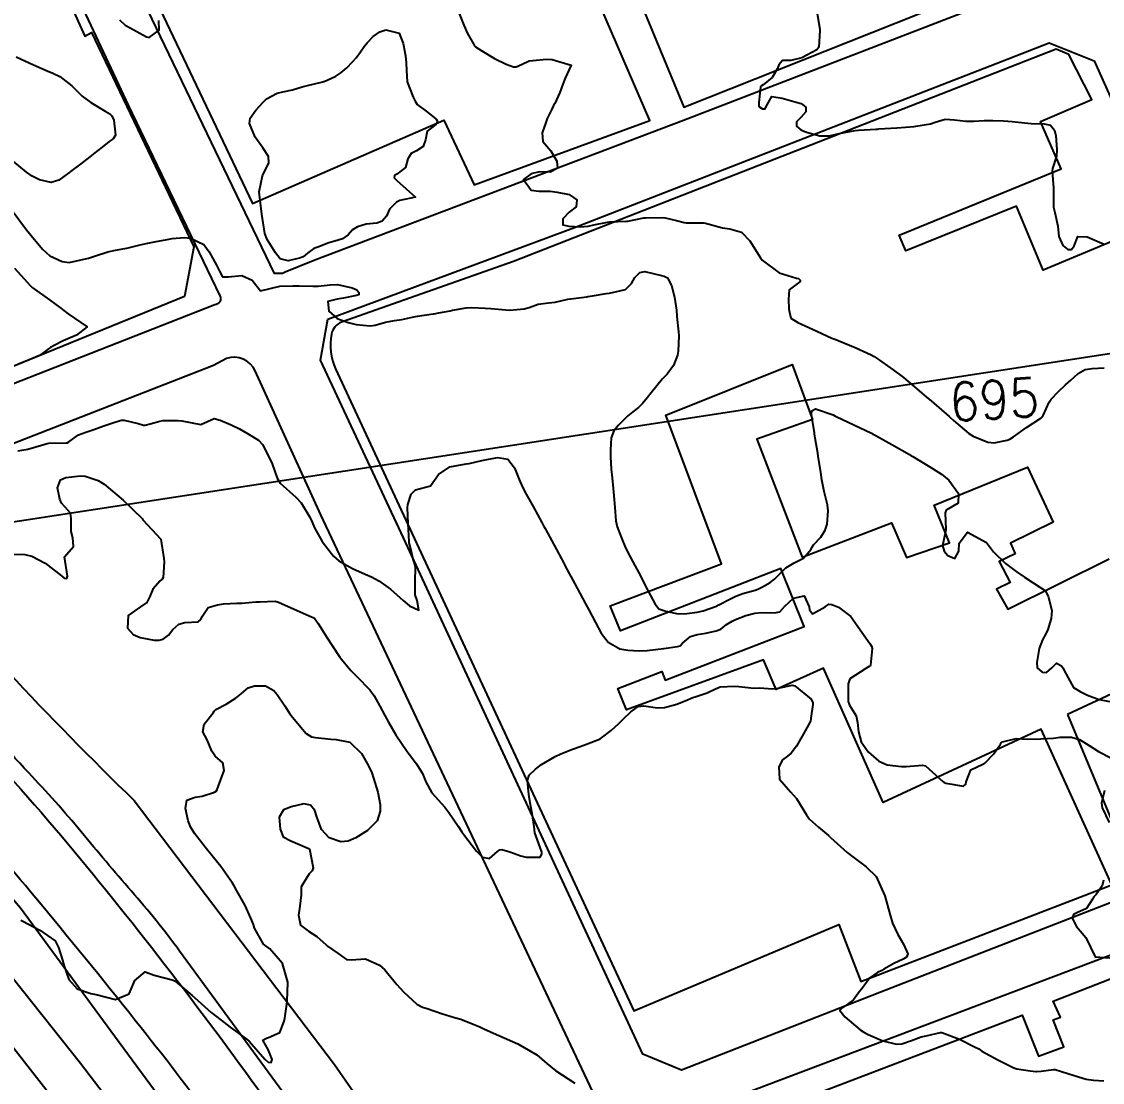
# Model space of a CAD drawing. Header units: metres. Extents: x 286371 to 293043, y 7462578 to 7466404.
# Drawn here: x 288923.4 to 289036, y 7464982.4 to 7465092.8 of the extents above; entities that cross this region are included whole.
import ezdxf
from ezdxf.enums import TextEntityAlignment as Align

# ---------------------------------------------------------------- set-up
doc = ezdxf.new("R2010")
doc.units = ezdxf.units.M
doc.header["$MEASUREMENT"] = 0
doc.linetypes.add('CONTINUO', pattern=[0])
for name, color, linetype in [('Cotas', 45, 'Continuous'), ('Curvas de Nivel 1m', 11, 'Continuous'), ('Curvas de Nivel 5m', 15, 'Continuous'), ('Divisas', 45, 'Continuous'), ('Edificações', 30, 'Continuous'), ('Linha Férrea', 20, 'Continuous'), ('TEXTO', 45, 'Continuous'), ('Vias primárias', 230, 'Continuous')]:
    doc.layers.add(name, color=color, linetype=linetype)
doc.styles.add('Style-STANDARD', font='STANDARD.shx')

msp = doc.modelspace()

# ---------------------------------------------------------------- linework, layer by layer
at = {"layer": 'Curvas de Nivel 1m', "flags": 128}
for points, elevation in [([(289006.24, 7465093.89), (289006.56, 7465092.05), (289006.57, 7465091.89), (289006.44, 7465090.15), (289006.23, 7465089.89), (289004.68, 7465089.05), (289003.53, 7465088.79), (289002.68, 7465088.79), (289002.3, 7465088.33), (289002.16, 7465087.96), (289001.6, 7465087.02), (289000.64, 7465086.25), (289000.48, 7465086.15), (289000.36, 7465085.99), (289000.19, 7465084.42), (289000.21, 7465083.99), (289000.6, 7465083.73), (289000.85, 7465083.73), (289000.95, 7465083.98), (289001.56, 7465085.03), (289002.62, 7465084.87), (289004.1, 7465084.44), (289004.61, 7465084.29), (289005.09, 7465083.92), (289005.09, 7465083.42), (289004.59, 7465082.86), (289004.13, 7465082.38), (289004.14, 7465081.93), (289004.57, 7465081.55), (289005.17, 7465081.31), (289006.56, 7465080.93), (289007.52, 7465080.92), (289008.56, 7465081.19), (289010.24, 7465081.5), (289010.57, 7465081.53), (289012.39, 7465081.62), (289012.57, 7465081.64), (289012.71, 7465081.66), (289014.56, 7465081.76), (289016.38, 7465081.92), (289016.57, 7465081.94), (289018.1, 7465082.18), (289018.57, 7465082.34), (289019.61, 7465082.66), (289020.58, 7465082.61), (289021.78, 7465082.46), (289022.58, 7465082.46), (289023.68, 7465082.53), (289024.58, 7465082.53), (289025.69, 7465082.49), (289026.58, 7465082.41), (289027.86, 7465082.28), (289028.57, 7465082.22), (289029.91, 7465082.2), (289030.57, 7465082.05), (289030.99, 7465081.52), (289031.13, 7465080.94), (289031.26, 7465079.51), (289031.21, 7465078.83), (289030.78, 7465077.52), (289030.75, 7465077.27), (289030.88, 7465075.52), (289030.9, 7465075.09), (289030.9, 7465073.52), (289031.02, 7465072.94), (289031.35, 7465071.51), (289031.45, 7465070.46), (289031.88, 7465069.5), (289032.38, 7465069.11), (289032.76, 7465069.11), (289033.06, 7465069.48), (289033.44, 7465070.44), (289034.4, 7465070.4), (289036.19, 7465069.64)], 694), ([(288922.84, 7465089.17), (288924.66, 7465088.32), (288926.08, 7465087.7), (288926.65, 7465087.45), (288927.37, 7465087.1), (288928.63, 7465086.15), (288929.72, 7465085.07), (288930.6, 7465084.4), (288932.12, 7465083.5), (288932.59, 7465083.23), (288932.82, 7465083.02), (288933.02, 7465082.58), (288933.19, 7465081.01), (288932.93, 7465080.63), (288932.54, 7465080.34), (288931.81, 7465079.77), (288930.91, 7465079.05), (288930.7, 7465078.88), (288930.52, 7465078.74), (288929.56, 7465078.02), (288928.5, 7465077.21), (288928.43, 7465077.16), (288928.34, 7465077.09), (288927.28, 7465076.31), (288926.48, 7465076.08), (288925.26, 7465076.36), (288924.49, 7465076.75), (288923.92, 7465077.15), (288922.51, 7465078.3)], 696), ([(288922.43, 7465073.17), (288923.93, 7465071.15), (288924.39, 7465070.54), (288925.58, 7465069.13), (288926.36, 7465068.44), (288927.62, 7465067.83), (288928.35, 7465067.76), (288929.45, 7465067.98), (288930.36, 7465068.2), (288931.01, 7465068.4), (288932.37, 7465068.85), (288932.51, 7465068.88), (288933.18, 7465069.01), (288934.17, 7465069.21), (288934.38, 7465069.25), (288935.77, 7465069.59), (288936.39, 7465069.71), (288937.41, 7465069.93), (288938.39, 7465070.12), (288939.08, 7465070.24), (288940.39, 7465070.34), (288941.01, 7465070.28), (288942.38, 7465069.63), (288942.94, 7465068.87), (288943.72, 7465067.48), (288944.01, 7465066.85), (288944.33, 7465066.25), (288944.91, 7465066.25), (288946.33, 7465066.39), (288947.43, 7465065.9), (288948.3, 7465064.78), (288950.31, 7465065.29), (288951.71, 7465065.33), (288952.31, 7465065.3), (288953.73, 7465065.27), (288954.31, 7465065.27), (288955.55, 7465065.43), (288956.32, 7465065.44), (288957.85, 7465065.09), (288958.31, 7465064.9), (288958.52, 7465064.62), (288958.54, 7465064.39), (288958.3, 7465064.32), (288956.92, 7465064.02), (288956.29, 7465063.92), (288955.29, 7465063.67), (288955.41, 7465062.67), (288956.26, 7465061.91), (288957.42, 7465061.48), (288958.25, 7465061.28), (288959.71, 7465061.15), (288960.25, 7465061.23), (288961.32, 7465061.52), (288962.26, 7465061.69), (288963, 7465061.82), (288964.27, 7465062.08), (288964.64, 7465062.16), (288966.27, 7465062.38), (288966.38, 7465062.4), (288966.85, 7465062.5), (288968.04, 7465062.71), (288968.28, 7465062.77), (288969.71, 7465063.03), (288970.28, 7465063.05), (288971.71, 7465062.99), (288972.28, 7465062.96), (288973.86, 7465062.81), (288974.28, 7465062.79), (288975.74, 7465062.91), (288976.28, 7465063.07), (288977.23, 7465063.4), (288978.29, 7465063.53), (288978.99, 7465063.62), (288980.3, 7465063.91), (288980.62, 7465063.97), (288982.3, 7465064.18), (288982.38, 7465064.19), (288982.86, 7465064.26), (288984.31, 7465064.51), (288984.64, 7465064.56), (288986.32, 7465064.93), (288986.95, 7465065.56), (288987.3, 7465066.18), (288987.8, 7465066.71), (288988.34, 7465066.81), (288990.07, 7465066.39), (288990.33, 7465066.31), (288990.7, 7465066.13), (288991.09, 7465065.35), (288991.42, 7465064.12), (288991.61, 7465062.78), (288991.65, 7465062.11), (288991.84, 7465060.51), (288991.87, 7465060.11), (288991.8, 7465058.52), (288991.74, 7465058.11), (288991.31, 7465057), (288990.64, 7465056.13), (288990.17, 7465055.62), (288988.99, 7465054.16), (288988.61, 7465053.69), (288988.13, 7465053.11), (288987.66, 7465052.64), (288987.07, 7465052.19), (288986.54, 7465051.77), (288986.1, 7465051.34), (288985.54, 7465050.76), (288985.08, 7465050.22), (288984.83, 7465049.47), (288984.75, 7465048.22), (288984.75, 7465047.52), (288984.83, 7465046.22), (288984.91, 7465045.32), (288985.03, 7465044.22), (288985.14, 7465043.06), (288985.2, 7465042.22), (288985.32, 7465040.84), (288985.45, 7465040.21), (288985.92, 7465038.95), (288986.23, 7465038.2), (288986.56, 7465037.53), (288987.28, 7465036.18), (288987.86, 7465035.1), (288988.34, 7465034.17), (288988.9, 7465033.08), (288989.39, 7465032.15), (288989.8, 7465031.66), (288990.51, 7465031.42), (288991.79, 7465031.17), (288992.7, 7465031.2), (288993.79, 7465031.33), (288994.41, 7465031.46), (288995.8, 7465031.97), (288995.86, 7465031.99), (288995.98, 7465032.05), (288997.17, 7465032.68), (288997.82, 7465033), (288998.55, 7465033.28), (288999.83, 7465033.63), (289000.1, 7465033.72), (289000.57, 7465033.98), (289001.39, 7465034.42), (289001.85, 7465034.75), (289003.03, 7465035.94), (289003.87, 7465036.46), (289004.85, 7465036.94), (289005.65, 7465037.9), (289005.73, 7465038.06), (289005.9, 7465038.33), (289006.65, 7465039.14), (289007.12, 7465039.88), (289007.31, 7465040.51), (289007.42, 7465041.87), (289007.34, 7465042.5), (289007, 7465043.88), (289006.78, 7465045.12), (289006.65, 7465045.89), (289006.38, 7465047.56), (289006.33, 7465047.89), (289006.08, 7465049.44), (289006, 7465049.9), (289005.99, 7465049.99), (289005.7, 7465051.9), (289005.73, 7465052.29), (289006.12, 7465052.51), (289007.94, 7465051.87), (289008.11, 7465051.78), (289008.26, 7465051.71), (289010.1, 7465050.83), (289011.94, 7465049.96), (289012.09, 7465049.88), (289012.24, 7465049.8), (289014.07, 7465048.8), (289015.91, 7465047.75), (289016.05, 7465047.66), (289016.25, 7465047.55), (289018.03, 7465046.45), (289019.23, 7465045.7), (289020, 7465045.08), (289021, 7465043.67), (289020.97, 7465042.67), (289019.96, 7465042.1), (289019.7, 7465041.95), (289019.6, 7465041.69), (289019.68, 7465039.93), (289019.66, 7465039.69), (289019.32, 7465038.27), (289019.49, 7465037.69), (289019.89, 7465037.23), (289020.63, 7465036.93), (289021.04, 7465037.67), (289021.06, 7465038.52), (289021.92, 7465039.65), (289023.91, 7465038.58), (289024.65, 7465037.61), (289025.88, 7465036.39), (289027, 7465035.58), (289027.86, 7465034.99), (289029.46, 7465033.92), (289029.84, 7465033.69), (289030.05, 7465033.53), (289030.34, 7465033.01), (289030.71, 7465031.52), (289030.65, 7465030.67), (289030.29, 7465029.53), (289030.14, 7465029.16), (289029.76, 7465028.46), (289029.42, 7465027.54), (289029.16, 7465026.1), (289029.21, 7465025.54), (289029.71, 7465025.08), (289030.18, 7465025.05), (289030.72, 7465025.52), (289031.22, 7465026.02), (289031.72, 7465025.73), (289031.9, 7465025.5), (289032.03, 7465025.17), (289032.99, 7465023.48), (289033.67, 7465023.06), (289034.43, 7465022.69), (289035.66, 7465022.23), (289037.11, 7465021.96)], 696), ([(288922.66, 7465067.17), (288924.32, 7465065.31), (288924.5, 7465065.14), (288926.3, 7465063.87), (288927.35, 7465063.1), (288928.27, 7465062.41), (288930.24, 7465061.05), (288929.12, 7465060.18), (288928.22, 7465059.79), (288927.72, 7465059.6), (288926.8, 7465059.11), (288926.42, 7465058.9), (288926.21, 7465058.75), (288925.26, 7465058.06), (288924.19, 7465057.59), (288923.86, 7465057.48), (288923.07, 7465057.16)], 697), ([(288923.01, 7465048.12), (288924.05, 7465048.29), (288925.72, 7465048.78), (288926.06, 7465048.9), (288926.24, 7465048.93), (288928.06, 7465048.96), (288928.16, 7465048.98), (288928.32, 7465049.08), (288929.34, 7465049.8), (288930.08, 7465050.09), (288930.83, 7465050.3), (288932.09, 7465050.78), (288932.27, 7465050.84), (288932.79, 7465051.01), (288933.79, 7465051.31), (288934.1, 7465051.31), (288935.54, 7465050.97), (288936.09, 7465050.8), (288936.26, 7465050.79), (288936.78, 7465050.95), (288937.8, 7465051.23), (288938.1, 7465051.28), (288939.73, 7465051.28), (288940.1, 7465051.24), (288942.09, 7465050.87), (288943.46, 7465051.5), (288944.1, 7465051.34), (288945.25, 7465050.83), (288946.09, 7465050.41), (288946.95, 7465049.93), (288948.07, 7465049.23), (288948.5, 7465048.78), (288949.03, 7465047.79), (288949.49, 7465046.76), (288950.01, 7465045.3), (288950.35, 7465044.75), (288951.98, 7465043.29), (288952.52, 7465042.72), (288953.43, 7465041.21), (288953.68, 7465040.7), (288953.93, 7465040.12), (288954.7, 7465038.68), (288955.88, 7465037.15), (288956.46, 7465036.66), (288957.86, 7465035.87), (288959.19, 7465035.27), (288959.85, 7465035), (288960.61, 7465034.59), (288961.83, 7465033.74), (288963.16, 7465032.55), (288963.81, 7465031.99), (288964.8, 7465031.53), (288964.61, 7465032.53), (288964.41, 7465033.13), (288964.39, 7465034.54), (288964.43, 7465035.97), (288964.29, 7465036.54), (288964.19, 7465036.85), (288963.9, 7465038.08), (288963.78, 7465038.55), (288963.76, 7465038.7), (288963.67, 7465040.55), (288963.62, 7465042.2), (288963.63, 7465042.54), (288963.98, 7465043.62), (288964.44, 7465044.08), (288965.99, 7465044.5), (288966.84, 7465045.66), (288968.02, 7465046.47), (288969.72, 7465046.76), (288970.03, 7465046.82), (288971.34, 7465047.12), (288972.04, 7465047.25), (288973.02, 7465047.42), (288974.04, 7465047.25), (288974.74, 7465046.37), (288975.22, 7465045.15), (288975.57, 7465044.36), (288975.98, 7465043.63), (288976.7, 7465042.34), (288977.58, 7465040.68), (288977.78, 7465040.33), (288977.93, 7465040.04), (288978.87, 7465038.31), (288979.88, 7465036.42), (288979.95, 7465036.29), (288980.03, 7465036.13), (288981.03, 7465034.28), (288981.82, 7465032.8), (288982.11, 7465032.26), (288982.48, 7465031.58), (288983.19, 7465030.24), (288983.77, 7465029.16), (288984.51, 7465028.22), (288985.73, 7465027.5), (288986.57, 7465027.36), (288987.73, 7465027.3), (288988.57, 7465027.33), (288989.73, 7465027.48), (288990.31, 7465027.56), (288991.74, 7465027.74), (288992.01, 7465027.84), (288992.26, 7465028.11), (288993.07, 7465028.78), (288993.76, 7465029), (288994.69, 7465029.14), (288995.76, 7465029.39), (288996.24, 7465029.57), (288996.84, 7465030.04), (288997.41, 7465030.4), (288997.78, 7465030.56), (288998.83, 7465030.97), (288999.79, 7465031.23), (289000.5, 7465031.28), (289001.79, 7465031.25), (289002.38, 7465031.37), (289002.9, 7465031.95), (289003.82, 7465032.8), (289004.93, 7465033.02), (289005.43, 7465031.9), (289005.48, 7465031.58), (289005.79, 7465031.15), (289007.12, 7465031.87), (289007.5, 7465032.18), (289007.81, 7465032.14), (289008.51, 7465031.85), (289009.79, 7465030.88), (289010.53, 7465029.82), (289011.75, 7465028.08), (289011.94, 7465027.8), (289012.01, 7465027.53), (289011.84, 7465025.8), (289011.79, 7465025.73), (289011.71, 7465025.67), (289011.35, 7465025.45), (289009.69, 7465024.37), (289009.5, 7465023.85), (289009.52, 7465021.98), (289009.56, 7465021.85), (289009.65, 7465021.65), (289010.34, 7465020.54), (289010.48, 7465019.83), (289010.58, 7465018.86), (289010.87, 7465017.83), (289011.58, 7465016.77), (289012.71, 7465015.8), (289013.56, 7465015.44), (289015.05, 7465015.25), (289015.56, 7465015.25), (289017.25, 7465015.41), (289017.56, 7465015.33), (289019.38, 7465013.69), (289019.52, 7465013.59), (289019.68, 7465013.53), (289021.52, 7465013.22), (289021.76, 7465013.41), (289021.8, 7465013.65), (289022.29, 7465014.9), (289023.55, 7465015.5), (289023.65, 7465015.53), (289023.76, 7465015.62), (289024.64, 7465016.54), (289025.37, 7465017.6), (289025.45, 7465017.73), (289025.59, 7465017.82), (289027, 7465018.17), (289027.59, 7465018.13), (289029.02, 7465018.12), (289029.59, 7465018.15), (289030.9, 7465018.2), (289031.6, 7465018.3), (289032.78, 7465018.31), (289033.59, 7465018.07), (289034.62, 7465017.46), (289035.57, 7465016.81), (289036.81, 7465016.18)], 697), ([(288921.89, 7465037.36), (288923.73, 7465037.32), (288923.89, 7465037.31), (288924.48, 7465037.15), (288925.87, 7465036.44), (288927.55, 7465035.1), (288927.85, 7465034.87), (288928.1, 7465034.84), (288928.2, 7465035.09), (288927.88, 7465037.09), (288928.8, 7465038.18), (288928.75, 7465039.08), (288928.58, 7465039.74), (288928.58, 7465041.08), (288928.51, 7465041.64), (288927.96, 7465042.27), (288927.56, 7465042.69), (288927.4, 7465043.1), (288927.16, 7465044.27), (288927.46, 7465045.1), (288928.01, 7465045.36), (288929.54, 7465045.53), (288930.01, 7465045.5), (288931.38, 7465045.03), (288932, 7465044.66), (288933.97, 7465042.99), (288935.95, 7465041.07), (288936.05, 7465040.96), (288937.91, 7465038.93), (288938.23, 7465036.93), (288938.24, 7465036.57), (288938.14, 7465034.93), (288938.03, 7465034.75), (288937.85, 7465034.6), (288937.06, 7465033.72), (288936.76, 7465032.95), (288936.45, 7465032.32), (288935.8, 7465031.9), (288934.51, 7465030.99), (288934.43, 7465029.66), (288935.04, 7465028.99), (288935.75, 7465028.69), (288937.22, 7465028.42), (288937.75, 7465028.43), (288938.14, 7465028.53), (288938.72, 7465028.92), (288939.17, 7465029.51), (288939.77, 7465030.08), (288940.42, 7465030.25), (288941.78, 7465030.33), (288942.07, 7465030.58), (288942.2, 7465030.87), (288942.85, 7465031.8), (288943.8, 7465032.11), (288944.43, 7465032.21), (288945.81, 7465032.25), (288946.36, 7465032.25), (288947.81, 7465032.39), (288948.18, 7465032.41), (288949.81, 7465032.46), (288950.18, 7465032.38), (288951.8, 7465031.65), (288953.62, 7465030.86), (288953.79, 7465030.79), (288953.91, 7465030.69), (288954.3, 7465030.16), (288955.25, 7465028.67), (288955.74, 7465027.86), (288956.56, 7465026.65), (288957.7, 7465025.26), (288958.31, 7465024.63), (288959.67, 7465023.23), (288960.12, 7465022.6), (288960.71, 7465021.53), (288961.24, 7465020.58), (288961.62, 7465019.88), (288962.4, 7465018.56), (288963.58, 7465016.83), (288963.79, 7465016.54), (288964.54, 7465015.54), (288965.17, 7465014.52), (288965.52, 7465013.65), (288966.14, 7465012.5), (288967.48, 7465011.02), (288967.91, 7465010.48), (288968.87, 7465009.04), (288969.28, 7465008.46), (288969.44, 7465008.22), (288970.8, 7465006.43), (288971.4, 7465005.82), (288972.13, 7465005.68), (288972.99, 7465006.4), (288973.22, 7465006.59), (288973.42, 7465006.6), (288974.25, 7465006.38), (288975.41, 7465005.96), (288975.95, 7465005.81), (288977.41, 7465005.8), (288977.61, 7465006.13), (288977.59, 7465006.33), (288977.42, 7465006.81), (288976.87, 7465008.34), (288976.79, 7465009.01), (288976.6, 7465010.35), (288976.38, 7465011.46), (288976.25, 7465012.35), (288976.09, 7465013.79), (288976.26, 7465014.35), (288976.92, 7465014.97), (288977.55, 7465015.45), (288978.98, 7465016.31), (288979.57, 7465016.58), (288980.79, 7465017.06), (288981.58, 7465017.34), (288982.25, 7465017.59), (288983.59, 7465018.09), (288983.69, 7465018.14), (288983.82, 7465018.23), (288984.81, 7465019.02), (288985.62, 7465019.73), (288985.85, 7465019.97), (288986.08, 7465020.2), (288986.88, 7465020.94), (288987.64, 7465021.5), (288988.22, 7465021.59), (288989.64, 7465021.37), (288990.39, 7465021.39), (288991.65, 7465021.75), (288991.91, 7465021.85), (288992.52, 7465022.1), (288993.32, 7465022.43), (288993.66, 7465022.54), (288994.82, 7465022.92), (288995.67, 7465023.35), (288996.19, 7465023.54), (288997.68, 7465023.63), (288998.12, 7465023.58), (288999.68, 7465023.43), (289000.23, 7465023.44), (289001.67, 7465023.35), (289002.22, 7465023.41), (289003.68, 7465023.72), (289003.94, 7465023.67), (289005.66, 7465022.26), (289005.81, 7465021.9), (289005.82, 7465021.73), (289005.63, 7465020.3), (289005.57, 7465019.96), (289005.54, 7465019.91), (289004.85, 7465018.67), (289004.43, 7465017.92), (289004.13, 7465017.39), (289003.57, 7465016.65), (289003.17, 7465016.34), (289002.67, 7465015.95), (289002.28, 7465015.23), (289002.35, 7465013.95), (289003.51, 7465012.63), (289004.11, 7465011.93), (289005.16, 7465010.23), (289005.36, 7465009.91), (289005.47, 7465009.77), (289006.42, 7465008.93), (289007.45, 7465008.08), (289007.68, 7465007.87), (289009.41, 7465006.31), (289010, 7465005.84), (289011.39, 7465004.81), (289012.42, 7465003.8), (289013.34, 7465001.78), (289013.87, 7464999.78), (289014.11, 7464998.96), (289014.67, 7464997.76), (289015.27, 7464996.76), (289015.71, 7464995.75), (289015.6, 7464995.4), (289015.25, 7464995.19), (289014.26, 7464994.75), (289013.23, 7464994.14), (289013, 7464994.01), (289012.56, 7464993.79), (289011.77, 7464993.25), (289011.2, 7464992.47), (289010.92, 7464992.09), (289010.7, 7464991.82), (289010.06, 7464990.95), (289009.17, 7464990.3), (289008.88, 7464990.14), (289008.65, 7464989.85), (289009.15, 7464989.19), (289010.77, 7464987.82), (289011.13, 7464987.59), (289011.59, 7464987.34), (289013.12, 7464986.68), (289014.53, 7464986.34), (289015.11, 7464986.38), (289016.12, 7464986.74), (289017.12, 7464987.09), (289017.63, 7464987.21), (289019.13, 7464987.57), (289019.27, 7464987.56), (289021.12, 7464986.86), (289022.67, 7464986.08), (289023.11, 7464985.84), (289023.44, 7464985.63), (289025.09, 7464984.7), (289026.78, 7464983.87), (289027.07, 7464983.78), (289028.45, 7464983.55), (289029.06, 7464983.48), (289029.12, 7464983.48), (289029.62, 7464983.54), (289030.89, 7464983.69), (289031.07, 7464983.69), (289031.73, 7464983.5), (289033.06, 7464983.08), (289034.31, 7464982.71), (289035.05, 7464982.61), (289036.15, 7464982.53)], 698), ([(288923.31, 7464999.26), (288923.52, 7464999.15), (288925.29, 7464998.23), (288926.9, 7464997.1), (288927.26, 7464996.41), (288927.67, 7464995.09), (288927.84, 7464994.48), (288928.32, 7464993.08), (288929.19, 7464992.09), (288930.62, 7464991.61), (288931.18, 7464991.51), (288933.17, 7464991), (288934.6, 7464991.57), (288935.2, 7464992.97), (288936.29, 7464993.88), (288937.21, 7464993.54), (288939.08, 7464993.04), (288939.21, 7464993.01), (288939.4, 7464992.91), (288941.18, 7464991.42), (288941.75, 7464990.88), (288943.16, 7464989.64), (288944.18, 7464988.84), (288945.13, 7464988.11), (288946.93, 7464986.8), (288947.11, 7464986.64), (288948.74, 7464984.77), (288949.08, 7464984.46), (288949.39, 7464984.45), (288949.51, 7464984.76), (288949.1, 7464985.79), (288948.55, 7464986.77), (288948.91, 7464986.97), (288949.12, 7464987.02), (288950.32, 7464987.56), (288950.74, 7464988.74), (288950.83, 7464989.05), (288951.07, 7464990.74), (288951.07, 7464990.84), (288951.13, 7464992.74), (288951.13, 7464992.81), (288950.57, 7464994.74), (288949.26, 7464996.27), (288948.59, 7464996.77), (288947.67, 7464998.41), (288947.56, 7464998.79), (288947.3, 7464999.48), (288946.69, 7465000.8), (288945.84, 7465002.32), (288945.53, 7465002.82), (288945.36, 7465003.1), (288944.17, 7465004.84), (288943.41, 7465005.79), (288942.54, 7465006.87), (288941.44, 7465008.25), (288941.02, 7465008.89), (288940.76, 7465009.6), (288940.49, 7465010.9), (288940.63, 7465011.76), (288941.5, 7465012.06), (288942.21, 7465012.16), (288943.51, 7465012.6), (288943.67, 7465012.69), (288943.76, 7465012.85), (288943.93, 7465013.25), (288944.51, 7465014.84), (288944.35, 7465015.63), (288943.57, 7465016.33), (288943.21, 7465016.86), (288942.75, 7465018.02), (288942.27, 7465018.87), (288942.42, 7465019.67), (288943.35, 7465020.85), (288943.47, 7465021.01), (288943.64, 7465021.19), (288944.73, 7465021.74), (288945.66, 7465022.35), (288945.93, 7465022.54), (288946.26, 7465022.81), (288947.02, 7465023.44), (288947.68, 7465023.67), (288948.8, 7465023.65), (288949.67, 7465023.16), (288950.04, 7465022.75), (288950.83, 7465021.56), (288951.36, 7465020.73), (288951.63, 7465020.38), (288953.06, 7465018.7), (288953.6, 7465018.36), (288954.01, 7465018.27), (288955.6, 7465018.1), (288956.17, 7465018.08), (288957.59, 7465017.78), (288958.82, 7465016.62), (288959.55, 7465015.33), (288959.88, 7465014.6), (288960.07, 7465014.06), (288960.52, 7465012.59), (288960.77, 7465011.3), (288960.74, 7465010.59), (288960.45, 7465009.6), (288959.44, 7465008.6), (288958.23, 7465007.82), (288957.43, 7465007.47), (288956.67, 7465007.4), (288955.43, 7465007.84), (288954.64, 7465008.68), (288954.16, 7465010), (288953.94, 7465010.69), (288953.49, 7465011.22), (288952.82, 7465011.37), (288951.49, 7465011.05), (288951.24, 7465010.97), (288950.69, 7465010.74), (288950.24, 7465009.98), (288950.33, 7465008.74), (288950.66, 7465007.95), (288951.44, 7465007.52), (288953.41, 7465006.69), (288953.76, 7465004.69), (288953.67, 7465004.4), (288953.37, 7465004.07), (288952.52, 7465002.71), (288952.52, 7465001.89), (288952.4, 7465000.72), (288952.25, 7464999.78), (288952.45, 7464998.72), (288953.29, 7464998.11), (288954.15, 7464997.56), (288955.13, 7464996.68), (288955.26, 7464996.56), (288956.38, 7464995.78), (288957.24, 7464995.15), (288957.72, 7464995.11), (288959.24, 7464995.24), (288960.7, 7464994.58), (288961.23, 7464994.07), (288962.49, 7464992.56), (288963.19, 7464991.79), (288964.59, 7464990.52), (288965.17, 7464990.2), (288965.64, 7464990.04), (288967.16, 7464989.53), (288968.49, 7464989.13), (288969.15, 7464988.93), (288970.46, 7464988.43), (288971.14, 7464988.14), (288971.64, 7464987.92), (288973.13, 7464987.25), (288975.1, 7464986.36), (288977.09, 7464985.23), (288978.13, 7464984.32), (288979.06, 7464983.55), (288981.04, 7464982.27)], 699), ([(289036.2, 7465012.75), (289035.91, 7465011.44), (289035.97, 7465010.95), (289036.7, 7465009.43)], 697), ([(289036.1, 7465003.43), (289035.96, 7465002.84), (289035.35, 7465001.94), (289035.11, 7465001.68), (289034.96, 7465001.45), (289034.32, 7465000.46), (289033.32, 7465000.03), (289032.97, 7464999.83), (289032.84, 7464999.48), (289033.3, 7464998.6), (289034.26, 7464997.46), (289035.25, 7464995.44), (289037.25, 7464995.3)], 697)]:
    msp.add_lwpolyline(points, dxfattribs=dict(at, elevation=elevation))
at = {"layer": 'Curvas de Nivel 1m', "elevation": 696, "flags": 128}
msp.add_lwpolyline([(288961.35, 7465091.96), (288962.72, 7465091.61), (288963.14, 7465090.56), (288963.39, 7465089.26), (288963.47, 7465088.55), (288963.49, 7465087.73), (288963.57, 7465086.55), (288964.18, 7465084.97), (288964.39, 7465084.54), (288964.6, 7465084.19), (288965.7, 7465083.41), (288966.58, 7465082.67), (288966.68, 7465082.5), (288966.69, 7465082.38), (288966.57, 7465082.13), (288965.66, 7465081.41), (288965.49, 7465080.52), (288965.23, 7465079.82), (288964.53, 7465079.36), (288963.98, 7465079.09), (288963.64, 7465078.55), (288963.4, 7465077.65), (288962.49, 7465076.93), (288962.26, 7465076.8), (288962.22, 7465076.57), (288962.48, 7465076.27), (288964.45, 7465074.53), (288962.81, 7465074.19), (288962.45, 7465074.01), (288961.73, 7465073.28), (288961.41, 7465072.58), (288960.98, 7465072.03), (288960.41, 7465071.84), (288959.29, 7465071.74), (288958.41, 7465071.45), (288957.89, 7465071.15), (288957.43, 7465070.64), (288956.82, 7465070.21), (288956.39, 7465070.07), (288955.3, 7465069.75), (288954.37, 7465069.38), (288953.85, 7465069.21), (288953.2, 7465068.7), (288952.72, 7465068.34), (288952.36, 7465068.19), (288951.17, 7465067.92), (288950.35, 7465068.13), (288949.84, 7465068.75), (288949, 7465070.15), (288948.73, 7465070.77), (288948.42, 7465072.77), (288948.17, 7465074.78), (288948.15, 7465075.09), (288948.49, 7465076.77), (288949.16, 7465078.12), (288949.11, 7465078.77), (288948.54, 7465079.7), (288947.75, 7465080.79), (288947.16, 7465082.21), (288947.22, 7465082.79), (288947.8, 7465083.59), (288948.61, 7465084.48), (288948.75, 7465084.63), (288948.9, 7465084.77), (288950.01, 7465085.36), (288950.63, 7465085.51), (288951.62, 7465085.74), (288952.63, 7465086.03), (288953.17, 7465086.17), (288954.64, 7465086.53), (288954.77, 7465086.56), (288955.17, 7465086.68), (288956.15, 7465087.16), (288956.66, 7465087.48), (288957.3, 7465088.01), (288957.87, 7465088.64), (288958.24, 7465089.07), (288958.69, 7465089.69), (288959.08, 7465090.23), (288959.39, 7465090.61), (288960.03, 7465091.29), (288960.72, 7465091.76)], close=True, dxfattribs=at)
at = {"layer": 'Curvas de Nivel 5m', "elevation": 695, "flags": 128}
for points in [[(288968.76, 7465094.2), (288969.48, 7465092.45), (288969.87, 7465091.6), (288970.51, 7465090.44), (288970.59, 7465090.32), (288970.7, 7465090.2), (288971.33, 7465089.79), (288972.68, 7465088.98), (288973.87, 7465088.39), (288974.66, 7465088.13), (288974.92, 7465088.11), (288975.47, 7465088.36), (288976.28, 7465088.74), (288976.67, 7465088.79), (288978.08, 7465088.91), (288978.67, 7465088.88), (288980.66, 7465088.28), (288980.01, 7465086.93), (288979.78, 7465086.3), (288979.47, 7465085.45), (288978.94, 7465084.31), (288978.82, 7465084.09), (288978.59, 7465083.65), (288978.16, 7465082.74), (288978, 7465082.32), (288977.63, 7465081.25), (288977.7, 7465080.33), (288978.53, 7465079.37), (288979.15, 7465078.3), (288979.24, 7465077.57), (288978.5, 7465077.14), (288977.34, 7465077.18), (288976.49, 7465076.96), (288975.67, 7465076.37), (288976.47, 7465075.28), (288977.29, 7465075.16), (288978.47, 7465075.18), (288979.21, 7465075.05), (288980.46, 7465074.83), (288981.25, 7465074.27), (288981.17, 7465073.54), (288980.43, 7465072.98), (288979.79, 7465072.3), (288979.78, 7465071.67), (288980.41, 7465071.52), (288981.6, 7465071.46), (288982.41, 7465071.52), (288983.01, 7465071.65), (288984.42, 7465071.96), (288984.66, 7465071.98), (288986.42, 7465072.05), (288986.55, 7465072.06), (288987.21, 7465072.18), (288988.21, 7465072.39), (288988.43, 7465072.41), (288990.14, 7465072.42), (288990.43, 7465072.39), (288991.64, 7465072.12), (288992.42, 7465071.92), (288992.63, 7465071.89), (288994.42, 7465071.87), (288994.66, 7465071.83), (288996.41, 7465071.37), (288997.18, 7465071.26), (288998.4, 7465070.9), (288999.27, 7465070), (289000.36, 7465068.22), (289000.54, 7465067.98), (289002.33, 7465066.67), (289004.14, 7465066.12), (289004.33, 7465066.07), (289004.51, 7465065.92), (289004.5, 7465065.75), (289004.32, 7465065.61), (289003.36, 7465064.89), (289003.3, 7465063.94), (289003.33, 7465062.89), (289003.55, 7465061.94), (289004.26, 7465061.48), (289005.03, 7465061.14), (289006.24, 7465060.58), (289007.81, 7465059.87), (289008.23, 7465059.71), (289008.47, 7465059.62), (289010.22, 7465058.9), (289011.89, 7465058.12), (289012.21, 7465057.95), (289012.44, 7465057.8), (289014.19, 7465056.58), (289015.27, 7465055.76), (289016.16, 7465055.02), (289017.68, 7465053.72), (289018.14, 7465053.33), (289020.04, 7465051.69), (289020.11, 7465051.62), (289020.49, 7465051.3), (289022.08, 7465049.93), (289022.52, 7465049.65), (289024.07, 7465049.02), (289024.71, 7465048.97), (289026.07, 7465049.24), (289026.33, 7465049.33), (289026.74, 7465049.58), (289028.09, 7465050.55), (289029.56, 7465051.53), (289029.82, 7465051.81), (289030.12, 7465052.52), (289030.44, 7465053.21), (289030.65, 7465053.52), (289031.38, 7465054.27), (289032.16, 7465054.99), (289032.42, 7465055.23), (289032.7, 7465055.49), (289033.48, 7465056.17), (289034.18, 7465056.59), (289034.93, 7465056.71), (289036.18, 7465056.76)], [(288933.59, 7465093), (288934.19, 7465092.46), (288934.72, 7465092.19), (288936.43, 7465091.24), (288936.71, 7465091.18), (288937.73, 7465091.93), (288937.7, 7465092.94)]]:
    msp.add_lwpolyline(points, dxfattribs=at)
at = {"layer": 'Divisas'}
msp.add_lwpolyline([(288778.84, 7465105.6), (288804.46, 7465092.81), (288815.37, 7465087.36), (288822.13, 7465083.63), (288824.18, 7465082.57), (288834.29, 7465075.28), (288851.78, 7465064.66), (288861.75, 7465057.9), (288873.36, 7465048.21), (288885.86, 7465037.98), (288888.79, 7465035.63), (288894.46, 7465030.33), (288906.75, 7465018.01), (288917.57, 7465007.22), (288923.29, 7465000.54), (288933.56, 7464986.55), (288946.55, 7464968.92), (288953.29, 7464960.36), (288970.3, 7464934.93), (288982.56, 7464916.52), (289001.17, 7464889.74), (289018.92, 7464864.49), (289037.46, 7464840.38)], dxfattribs=at)
at = {"layer": 'Edificações'}
for points in [[(288915.67, 7465122.81), (288930, 7465091.3), (288930.7, 7465091.7), (288941.36, 7465069.37), (288940.37, 7465064.19), (288911.6, 7465052.48), (288909.56, 7465056.34), (288903.94, 7465053.78), (288899.5, 7465063.3), (288897.11, 7465061.99), (288893.89, 7465068.57), (288884.47, 7465063.99), (288882.93, 7465066.54), (288881.88, 7465066.06), (288878.05, 7465073.78), (288873.59, 7465071.68), (288867.92, 7465075.51), (288860.68, 7465090.57), (288858.11, 7465089.33), (288853.77, 7465094.5)], [(288926.79, 7465117.3), (288947.46, 7465073.89), (288967.38, 7465082.56), (288970.54, 7465075.82), (288988.84, 7465082.53), (288972.97, 7465119.26)], [(288986.68, 7465097.7), (288992.38, 7465083.91), (289029.21, 7465098.55)], [(289044.66, 7464959.62), (289007.28, 7464945.32), (288994.44, 7464974.02), (288995.59, 7464977.39), (289003.88, 7464980.31), (289027.62, 7464989.36), (289029.34, 7464985.09), (289031.96, 7464986.06), (289030.86, 7464988.88), (289031.63, 7464989.17), (289030.86, 7464990.82), (289071.6, 7465006.71)]]:
    msp.add_lwpolyline(points, dxfattribs=at)
msp.add_lwpolyline([(289041.37, 7465071.76), (289029.81, 7465066.95), (289027.05, 7465073.61), (289015.5, 7465068.97), (289014.83, 7465070.58), (289031.7, 7465077.48), (289029.53, 7465082.41), (289034.89, 7465084.7), (289032.48, 7465089.42), (289031.18, 7465089.97), (288974.66, 7465067.86), (288956.74, 7465061.53, 0.271318), (288955.68, 7465060.27, 0.147056), (288956.11, 7465056.68), (288987.18, 7464989.82), (289008.54, 7464998.81), (289010.83, 7464992.88), (289036.98, 7465002.95), (289029.62, 7465019.16), (289013.15, 7465011.52), (289006.93, 7465025.5), (289002, 7465023.26), (289000.69, 7465026.37), (288986.4, 7465021.15), (288985.53, 7465023.39), (288990.09, 7465025.14), (288990.44, 7465024.24), (289004.93, 7465029.83), (289002.5, 7465035.87), (288985.78, 7465029.38), (288984.72, 7465032), (288996.32, 7465036.37), (288990.53, 7465051.83), (289003.68, 7465057.13), (289005.8, 7465051.4), (288999.99, 7465049.33), (289004.73, 7465037.06), (289014.03, 7465040.62), (289015.59, 7465037.01), (289020.07, 7465038.56), (289018.45, 7465042.48), (289028.18, 7465046.42), (289030.86, 7465040.69), (289026.42, 7465038.51), (289026.89, 7465037.41), (289025.24, 7465036.59), (289026.38, 7465034.41), (289024.97, 7465033.74), (289026.14, 7465031.63), (289036.69, 7465036.88)], format="xyb", dxfattribs=at)
msp.add_lwpolyline([(289032.37, 7465020.66), (289037.29, 7465008.84), (289042.83, 7465011.1), (289045.09, 7465005.88), (289067.58, 7465014.67), (289067.58, 7465014.67), (289059.08, 7465033.12)], close=True, dxfattribs=at)
at = {"layer": 'Linha Férrea'}
for points in [[(288776.23, 7465100.8), (288796.23, 7465092.38), (288816.01, 7465082.46), (288827.03, 7465076.13), (288836.37, 7465070.57), (288845, 7465064.63), (288855.51, 7465057.14), (288866.72, 7465048.42), (288875.79, 7465041.27), (288888.47, 7465029.69), (288898.36, 7465020.11), (288908.01, 7465010.04), (288917.42, 7464999.56), (288929.55, 7464984.37), (288942.66, 7464967.17), (288950.81, 7464955.11), (288956.79, 7464946.43), (288992.8, 7464894.11), (289003.04, 7464879.05), (289012.23, 7464865.86), (289024.4, 7464849.42), (289036.96, 7464833.75)], [(289045.96, 7464817.66), (289033.9, 7464831.16), (289021.23, 7464846.98), (289008.98, 7464863.53), (288999.75, 7464876.79), (288989.5, 7464891.85), (288953.49, 7464944.16), (288947.51, 7464952.84), (288943.05, 7464958.99), (288931.76, 7464974.15), (288919.71, 7464989.53), (288906.13, 7465005.12), (288900.02, 7465011.82), (288886.86, 7465025.35), (288871.75, 7465038.97), (288860.87, 7465047.72), (288850.9, 7465055.13), (288836.35, 7465065), (288824.08, 7465072.15), (288805.66, 7465082.27), (288780.4, 7465093.63)]]:
    msp.add_lwpolyline(points, dxfattribs=at)
at = {"layer": 'TEXTO', "linetype": 'CONTINUO'}
msp.add_polyline3d([(288889.67, 7465035.71, 0), (289091.44, 7465066.67, 0)], dxfattribs=at)
at = {"layer": 'Vias primárias', "elevation": 695.33}
msp.add_lwpolyline([(288976.53, 7465211.29), (288985.87, 7465191.59), (289008.17, 7465145.59), (289029.39, 7465100.03), (289030.23, 7465098.25, -0.511769), (289029.46, 7465096.88), (288992.37, 7465082.52), (288953.95, 7465068), (288950.86, 7465066.73), (288950.57, 7465066.6), (288949.74, 7465066.59), (288945.83, 7465074.77), (288915.79, 7465137.15), (288905.08, 7465160.62), (288893.84, 7465184.96, -0.480889), (288895.14, 7465187.55), (288914.47, 7465195.96), (288943.39, 7465208.64), (288965.81, 7465218.93)], format="xyb", dxfattribs=at)
at = {"layer": 'Vias primárias'}
for points in [[(288918.88, 7465117.42), (288934.5, 7465084.11), (288944.07, 7465064.28, -0.52749), (288943.52, 7465063.33), (288909.45, 7465049.96, -0.165141), (288897.34, 7465049.39), (288872.64, 7465069.85), (288867.32, 7465074.25, -0.112009), (288851.23, 7465095.14, -0.010788)], [(289069.38, 7464806.67, -0.049016), (289032.96, 7464849.73), (289004.27, 7464889.59), (288987.3, 7464913.92), (288968.66, 7464941.57), (288960.44, 7464953.85), (288951.91, 7464966.08, 0.02002), (288935.86, 7464988.04, 0.005147), (288925.43, 7465000.9, 0.022094), (288907.19, 7465021.04, 0.008057), (288895.91, 7465032.08, 0.018149), (288886.3, 7465040.55, 0.00257), (288873.09, 7465051.24, 0.012896), (288862.39, 7465059.38, 0.008385), (288853.47, 7465065.57, -0.001498), (288839.78, 7465074.81, 0.026317), (288836.36, 7465076.88, -0.008963), (288829.97, 7465080.44, 0.000611), (288802.57, 7465096.35, 0.03213)], [(288908.88, 7465028.05, -0.028731), (288931.5, 7465003.25, -0.018309), (288952.44, 7464975.44, 0.000724), (288967.2, 7464954.34), (288968.9, 7464951.83), (288986.94, 7464925.33), (288987.5, 7464927.8, -0.138429), (288989.31, 7464931.1, -0.168874), (288997.36, 7464935.09, 0.925243), (288997.34, 7464935.47), (288991.36, 7464938.58), (288983.01, 7464943.05, -0.0952), (288970.8, 7464953.44), (288965.42, 7464960.05), (288955.39, 7464974.87), (288939.86, 7464996.03, 0.021029), (288934.85, 7465002.28, -0.006599), (288929.61, 7465008.45, 0.017049), (288924.16, 7465014.59, -0.010353), (288920.45, 7465018.67, 0.023292)]]:
    msp.add_lwpolyline(points, format="xyb", dxfattribs=at)
for points in [[(288954.54, 7465057.56), (288955.32, 7465061.85), (288981, 7465071.39), (289025.56, 7465088.72), (289030.44, 7465090.63), (289035.14, 7465088.75), (289047.21, 7465061.82), (289068.33, 7465015.56, -0.485687), (289066.89, 7465012.77), (289012.82, 7464991.73), (288992.15, 7464983.64), (288988.12, 7464985.31), (288963.19, 7465039.06)], [(288943.38, 7465057.02), (288910.9, 7465044.36, 0.514081), (288909.57, 7465039.13, 0.025128), (288935.12, 7465011.72), (288956, 7464984.24), (288963.54, 7464973.38, 0.318748), (288966.48, 7464972.32), (288982.67, 7464979.82, 0.532505), (288982.92, 7464981.38), (288954.56, 7465041.48), (288947.74, 7465056.46, 0.38742), (288944.74, 7465057.74), (288943.38, 7465057.02)], [(289097.28, 7464952.84), (289101.62, 7464944.15), (289099.62, 7464940.42), (289082.14, 7464934.75), (289022.98, 7464915.24, -0.148062), (289019.55, 7464915.58, -0.190786), (289018.81, 7464916.3), (289002.35, 7464952.84), (288992.79, 7464974.54), (288994.25, 7464979.53), (289062.11, 7465005.18), (289069.64, 7465008.03, -0.387925), (289071.83, 7465007.16, -0.006154), (289080.01, 7464989.77, 0.005111)]]:
    msp.add_lwpolyline(points, format="xyb", close=True, dxfattribs=at)

# ---------------------------------------------------------------- texts
at = {"layer": 'Cotas', "style": 'Style-STANDARD'}
msp.add_text('695', height=4, rotation=3.6782, dxfattribs=at).set_placement((289024.72, 7465053.47, 695), align=Align.MIDDLE_CENTER)

doc.saveas('drawing.dxf')
